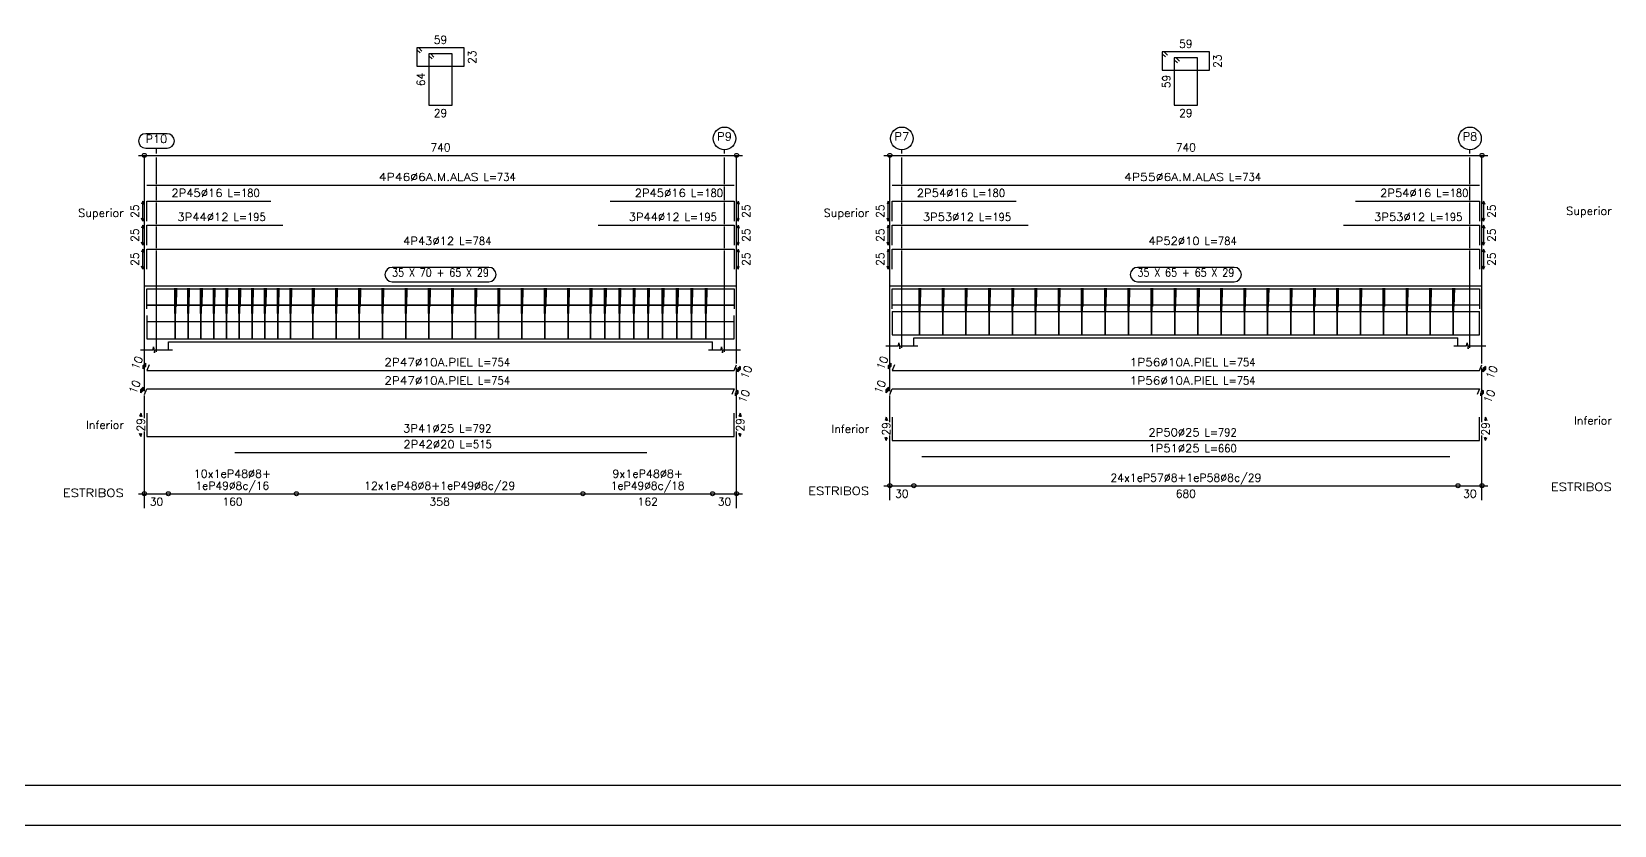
# Model space of a CAD drawing. Header units: millimetres. Extents: x 650.1 to 709.5, y 350.8 to 392.8.
# Drawn here: x 662.33 to 682.11, y 350.78 to 360.71 of the extents above; entities that cross this region are included whole.
import ezdxf
from ezdxf.enums import TextEntityAlignment as Align

# ---------------------------------------------------------------- set-up
doc = ezdxf.new("R2010")
doc.units = ezdxf.units.MM
doc.linetypes.add('CYPELINEA', pattern=[0])
for name, color, linetype in [('015', 1, 'Continuous'), ('07', 6, 'Continuous'), ('ARM_DENTRO_VIGA', 4, 'Continuous'), ('ARM_ESTRIBOS', 5, 'Continuous'), ('ARM_LONGITUDES', 3, 'CYPELINEA'), ('ARM_TEXTOS', 3, 'CYPELINEA'), ('COT_COTAS', 3, 'CYPELINEA'), ('COT_EST', 3, 'CYPELINEA'), ('COT_LIN_APOYOS', 2, 'CYPELINEA'), ('COT_LIN_AUX_COTA', 2, 'CYPELINEA'), ('REF_ESCALA', 3, 'CYPELINEA'), ('REF_NOMBRE', 3, 'CYPELINEA'), ('REF_REFERENCIA', 3, 'CYPELINEA'), ('SEC_CONTORNOS', 2, 'Continuous'), ('SEC_DIM_VIGA', 3, 'CYPELINEA'), ('TXT_EST', 3, 'CYPELINEA'), ('TXT_LONG', 3, 'CYPELINEA')]:
    doc.layers.add(name, color=color, linetype=linetype)
doc.styles.get("Standard").update_dxf_attribs({"font": 'romans.shx'})

# ---------------------------------------------------------------- blocks, each defined once
blk = doc.blocks.new('A0H')
at = {"layer": '015'}
blk.add_lwpolyline([(-1179, -10), (-1179, 831), (10, 831), (10, -10)], close=True, dxfattribs=at)
at = {"layer": '07'}
blk.add_lwpolyline([(-1154, 0), (-1154, 821), (0, 821), (0, 0)], close=True, dxfattribs=at)

msp = doc.modelspace()

# ---------------------------------------------------------------- linework, layer by layer
at = {"layer": 'ARM_DENTRO_VIGA', "color": 4}
for points in [[(663.766, 358.789), (671.106, 358.789)], [(673.082, 358.789), (680.422, 358.789)], [(663.766, 358.339), (663.766, 358.589), (665.316, 358.589)], [(669.556, 358.589), (671.106, 358.589), (671.106, 358.339)], [(673.082, 358.339), (673.082, 358.589), (674.632, 358.589)], [(678.872, 358.589), (680.422, 358.589), (680.422, 358.339)], [(663.766, 358.039), (663.766, 358.289), (665.466, 358.289)], [(669.406, 358.289), (671.106, 358.289), (671.106, 358.039)], [(673.082, 358.039), (673.082, 358.289), (674.782, 358.289)], [(678.722, 358.289), (680.422, 358.289), (680.422, 358.039)], [(663.766, 357.739), (663.766, 357.989), (671.106, 357.989), (671.106, 357.739)], [(673.082, 357.739), (673.082, 357.989), (680.422, 357.989), (680.422, 357.739)], [(663.766, 357.244), (663.766, 357.494), (671.106, 357.494), (671.106, 357.244)], [(663.766, 357.244), (663.766, 357.494), (665.316, 357.494)], [(663.766, 357.244), (663.766, 357.494), (665.466, 357.494)], [(669.406, 357.494), (671.106, 357.494), (671.106, 357.244)], [(669.556, 357.494), (671.106, 357.494), (671.106, 357.244)], [(673.082, 357.244), (673.082, 357.494), (680.422, 357.494), (680.422, 357.244)], [(673.082, 357.244), (673.082, 357.494), (674.632, 357.494)], [(673.082, 357.244), (673.082, 357.494), (674.782, 357.494)], [(678.722, 357.494), (680.422, 357.494), (680.422, 357.244)], [(678.872, 357.494), (680.422, 357.494), (680.422, 357.244)], [(663.766, 357.292), (671.106, 357.292)], [(663.766, 357.291), (671.106, 357.291)], [(663.766, 357.291), (671.106, 357.291)], [(673.082, 357.292), (680.422, 357.292)], [(663.766, 357.16), (663.766, 356.87), (671.106, 356.87), (671.106, 357.16)], [(663.766, 357.083), (671.106, 357.083)], [(663.766, 357.083), (671.106, 357.083)], [(673.082, 357.212), (680.422, 357.212)], [(673.082, 357.212), (680.422, 357.212)], [(673.082, 357.21), (673.082, 356.92), (680.422, 356.92), (680.422, 357.21)], [(664.866, 356.87), (670.016, 356.87)], [(673.452, 356.92), (680.052, 356.92)], [(663.796, 356.544), (663.766, 356.474), (671.106, 356.474), (671.136, 356.544)], [(673.112, 356.544), (673.082, 356.474), (680.422, 356.474), (680.452, 356.544)], [(663.736, 356.174), (663.766, 356.244), (671.106, 356.244), (671.076, 356.174)], [(673.052, 356.174), (673.082, 356.244), (680.422, 356.244), (680.392, 356.174)], [(663.766, 355.937), (663.766, 355.647), (671.106, 355.647), (671.106, 355.937)], [(673.082, 355.887), (673.082, 355.597), (680.422, 355.597), (680.422, 355.887)], [(664.866, 355.447), (670.016, 355.447)], [(673.452, 355.397), (680.052, 355.397)]]:
    msp.add_lwpolyline(points, dxfattribs=at)
at = {"layer": 'ARM_ESTRIBOS', "color": 5}
for points in [[(667.205, 360.467), (667.165, 360.507), (667.141, 360.507), (667.141, 360.277), (667.731, 360.277), (667.731, 360.507), (667.141, 360.507), (667.141, 360.483), (667.181, 360.443)], [(667.355, 360.392), (667.315, 360.432), (667.291, 360.432), (667.291, 359.792), (667.581, 359.792), (667.581, 360.432), (667.291, 360.432), (667.291, 360.408), (667.331, 360.368)], [(676.521, 360.417), (676.481, 360.457), (676.457, 360.457), (676.457, 360.227), (677.047, 360.227), (677.047, 360.457), (676.457, 360.457), (676.457, 360.433), (676.496, 360.393)], [(676.67, 360.342), (676.631, 360.382), (676.607, 360.382), (676.607, 359.792), (676.897, 359.792), (676.897, 360.382), (676.607, 360.382), (676.607, 360.358), (676.646, 360.318)], [(664.126, 357.462), (664.126, 357.502), (664.122, 356.862), (664.118, 357.502), (664.118, 357.478), (664.118, 357.438)], [(664.136, 357.462), (664.136, 357.502), (664.132, 357.272), (664.128, 357.502), (664.127, 357.478), (664.127, 357.438)], [(664.286, 357.462), (664.286, 357.502), (664.282, 356.862), (664.278, 357.502), (664.278, 357.478), (664.278, 357.438)], [(664.296, 357.462), (664.296, 357.502), (664.292, 357.272), (664.288, 357.502), (664.287, 357.478), (664.287, 357.438)], [(664.446, 357.462), (664.446, 357.502), (664.442, 356.862), (664.438, 357.502), (664.438, 357.478), (664.438, 357.438)], [(664.456, 357.462), (664.456, 357.502), (664.452, 357.272), (664.448, 357.502), (664.447, 357.478), (664.447, 357.438)], [(664.606, 357.462), (664.606, 357.502), (664.602, 356.862), (664.598, 357.502), (664.598, 357.478), (664.598, 357.438)], [(664.616, 357.462), (664.616, 357.502), (664.612, 357.272), (664.608, 357.502), (664.607, 357.478), (664.607, 357.438)], [(664.766, 357.462), (664.766, 357.502), (664.762, 356.862), (664.758, 357.502), (664.758, 357.478), (664.758, 357.438)], [(664.776, 357.462), (664.776, 357.502), (664.772, 357.272), (664.768, 357.502), (664.767, 357.478), (664.767, 357.438)], [(664.926, 357.462), (664.926, 357.502), (664.922, 356.862), (664.918, 357.502), (664.918, 357.478), (664.918, 357.438)], [(664.936, 357.462), (664.936, 357.502), (664.932, 357.272), (664.928, 357.502), (664.927, 357.478), (664.927, 357.438)], [(665.086, 357.462), (665.086, 357.502), (665.082, 356.862), (665.078, 357.502), (665.078, 357.478), (665.078, 357.438)], [(665.096, 357.462), (665.096, 357.502), (665.092, 357.272), (665.088, 357.502), (665.087, 357.478), (665.087, 357.438)], [(665.246, 357.462), (665.246, 357.502), (665.242, 356.862), (665.238, 357.502), (665.238, 357.478), (665.238, 357.438)], [(665.256, 357.462), (665.256, 357.502), (665.252, 357.272), (665.248, 357.502), (665.247, 357.478), (665.247, 357.438)], [(665.406, 357.462), (665.406, 357.502), (665.402, 356.862), (665.398, 357.502), (665.398, 357.478), (665.398, 357.438)], [(665.416, 357.462), (665.416, 357.502), (665.412, 357.272), (665.408, 357.502), (665.407, 357.478), (665.407, 357.438)], [(665.566, 357.462), (665.566, 357.502), (665.562, 356.862), (665.558, 357.502), (665.558, 357.478), (665.558, 357.438)], [(665.576, 357.462), (665.576, 357.502), (665.572, 357.272), (665.568, 357.502), (665.567, 357.478), (665.567, 357.438)], [(665.846, 357.462), (665.846, 357.502), (665.842, 356.862), (665.838, 357.502), (665.838, 357.478), (665.838, 357.438)], [(665.856, 357.462), (665.856, 357.502), (665.852, 357.272), (665.848, 357.502), (665.847, 357.478), (665.847, 357.438)], [(666.136, 357.462), (666.136, 357.502), (666.132, 356.862), (666.128, 357.502), (666.128, 357.478), (666.128, 357.438)], [(666.146, 357.462), (666.146, 357.502), (666.142, 357.272), (666.138, 357.502), (666.137, 357.478), (666.137, 357.438)], [(666.426, 357.462), (666.426, 357.502), (666.422, 356.862), (666.418, 357.502), (666.418, 357.478), (666.418, 357.438)], [(666.436, 357.462), (666.436, 357.502), (666.432, 357.272), (666.428, 357.502), (666.427, 357.478), (666.427, 357.438)], [(666.716, 357.462), (666.716, 357.502), (666.712, 356.862), (666.708, 357.502), (666.708, 357.478), (666.708, 357.438)], [(666.726, 357.462), (666.726, 357.502), (666.722, 357.272), (666.718, 357.502), (666.717, 357.478), (666.717, 357.438)], [(667.006, 357.462), (667.006, 357.502), (667.002, 356.862), (666.998, 357.502), (666.998, 357.478), (666.998, 357.438)], [(667.016, 357.462), (667.016, 357.502), (667.012, 357.272), (667.008, 357.502), (667.007, 357.478), (667.007, 357.438)], [(667.296, 357.462), (667.296, 357.502), (667.292, 356.862), (667.288, 357.502), (667.288, 357.478), (667.288, 357.438)], [(667.306, 357.462), (667.306, 357.502), (667.302, 357.272), (667.298, 357.502), (667.297, 357.478), (667.297, 357.438)], [(667.586, 357.462), (667.586, 357.502), (667.582, 356.862), (667.578, 357.502), (667.578, 357.478), (667.578, 357.438)], [(667.596, 357.462), (667.596, 357.502), (667.592, 357.272), (667.588, 357.502), (667.587, 357.478), (667.587, 357.438)], [(667.876, 357.462), (667.876, 357.502), (667.872, 356.862), (667.868, 357.502), (667.868, 357.478), (667.868, 357.438)], [(667.886, 357.462), (667.886, 357.502), (667.882, 357.272), (667.878, 357.502), (667.877, 357.478), (667.877, 357.438)], [(668.166, 357.462), (668.166, 357.502), (668.162, 356.862), (668.158, 357.502), (668.158, 357.478), (668.158, 357.438)], [(668.176, 357.462), (668.176, 357.502), (668.172, 357.272), (668.168, 357.502), (668.167, 357.478), (668.167, 357.438)], [(668.456, 357.462), (668.456, 357.502), (668.452, 356.862), (668.448, 357.502), (668.448, 357.478), (668.448, 357.438)], [(668.466, 357.462), (668.466, 357.502), (668.462, 357.272), (668.458, 357.502), (668.457, 357.478), (668.457, 357.438)], [(668.746, 357.462), (668.746, 357.502), (668.742, 356.862), (668.738, 357.502), (668.738, 357.478), (668.738, 357.438)], [(668.756, 357.462), (668.756, 357.502), (668.752, 357.272), (668.748, 357.502), (668.747, 357.478), (668.747, 357.438)], [(669.036, 357.462), (669.036, 357.502), (669.032, 356.862), (669.028, 357.502), (669.028, 357.478), (669.028, 357.438)], [(669.046, 357.462), (669.046, 357.502), (669.042, 357.272), (669.038, 357.502), (669.037, 357.478), (669.037, 357.438)], [(669.316, 357.462), (669.316, 357.502), (669.312, 356.862), (669.308, 357.502), (669.308, 357.478), (669.308, 357.438)], [(669.326, 357.462), (669.326, 357.502), (669.322, 357.272), (669.318, 357.502), (669.317, 357.478), (669.317, 357.438)], [(669.496, 357.462), (669.496, 357.502), (669.492, 356.862), (669.488, 357.502), (669.488, 357.478), (669.488, 357.438)], [(669.506, 357.462), (669.506, 357.502), (669.502, 357.272), (669.498, 357.502), (669.497, 357.478), (669.497, 357.438)], [(669.676, 357.462), (669.676, 357.502), (669.672, 356.862), (669.668, 357.502), (669.668, 357.478), (669.668, 357.438)], [(669.686, 357.462), (669.686, 357.502), (669.682, 357.272), (669.678, 357.502), (669.677, 357.478), (669.677, 357.438)], [(669.856, 357.462), (669.856, 357.502), (669.852, 356.862), (669.848, 357.502), (669.848, 357.478), (669.848, 357.438)], [(669.866, 357.462), (669.866, 357.502), (669.862, 357.272), (669.858, 357.502), (669.857, 357.478), (669.857, 357.438)], [(670.036, 357.462), (670.036, 357.502), (670.032, 356.862), (670.028, 357.502), (670.028, 357.478), (670.028, 357.438)], [(670.046, 357.462), (670.046, 357.502), (670.042, 357.272), (670.038, 357.502), (670.037, 357.478), (670.037, 357.438)], [(670.216, 357.462), (670.216, 357.502), (670.212, 356.862), (670.208, 357.502), (670.208, 357.478), (670.208, 357.438)], [(670.226, 357.462), (670.226, 357.502), (670.222, 357.272), (670.218, 357.502), (670.217, 357.478), (670.217, 357.438)], [(670.396, 357.462), (670.396, 357.502), (670.392, 356.862), (670.388, 357.502), (670.388, 357.478), (670.388, 357.438)], [(670.406, 357.462), (670.406, 357.502), (670.402, 357.272), (670.398, 357.502), (670.397, 357.478), (670.397, 357.438)], [(670.576, 357.462), (670.576, 357.502), (670.572, 356.862), (670.568, 357.502), (670.568, 357.478), (670.568, 357.438)], [(670.586, 357.462), (670.586, 357.502), (670.582, 357.272), (670.578, 357.502), (670.577, 357.478), (670.577, 357.438)], [(670.756, 357.462), (670.756, 357.502), (670.752, 356.862), (670.748, 357.502), (670.748, 357.478), (670.748, 357.438)], [(670.766, 357.462), (670.766, 357.502), (670.762, 357.272), (670.758, 357.502), (670.757, 357.478), (670.757, 357.438)], [(673.427, 357.462), (673.427, 357.502), (673.423, 356.912), (673.419, 357.502), (673.418, 357.478), (673.418, 357.438)], [(673.436, 357.462), (673.436, 357.502), (673.432, 357.272), (673.428, 357.502), (673.428, 357.478), (673.428, 357.438)], [(673.717, 357.462), (673.717, 357.502), (673.713, 356.912), (673.709, 357.502), (673.708, 357.478), (673.708, 357.438)], [(673.726, 357.462), (673.726, 357.502), (673.722, 357.272), (673.718, 357.502), (673.718, 357.478), (673.718, 357.438)], [(674.007, 357.462), (674.007, 357.502), (674.003, 356.912), (673.999, 357.502), (673.998, 357.478), (673.998, 357.438)], [(674.016, 357.462), (674.016, 357.502), (674.012, 357.272), (674.008, 357.502), (674.008, 357.478), (674.008, 357.438)], [(674.297, 357.462), (674.297, 357.502), (674.293, 356.912), (674.289, 357.502), (674.288, 357.478), (674.288, 357.438)], [(674.306, 357.462), (674.306, 357.502), (674.302, 357.272), (674.298, 357.502), (674.298, 357.478), (674.298, 357.438)], [(674.587, 357.462), (674.587, 357.502), (674.583, 356.912), (674.579, 357.502), (674.578, 357.478), (674.578, 357.438)], [(674.596, 357.462), (674.596, 357.502), (674.592, 357.272), (674.588, 357.502), (674.588, 357.478), (674.588, 357.438)], [(674.877, 357.462), (674.877, 357.502), (674.873, 356.912), (674.869, 357.502), (674.868, 357.478), (674.868, 357.438)], [(674.886, 357.462), (674.886, 357.502), (674.882, 357.272), (674.878, 357.502), (674.878, 357.478), (674.878, 357.438)], [(675.167, 357.462), (675.167, 357.502), (675.163, 356.912), (675.159, 357.502), (675.158, 357.478), (675.158, 357.438)], [(675.176, 357.462), (675.176, 357.502), (675.172, 357.272), (675.168, 357.502), (675.168, 357.478), (675.168, 357.438)], [(675.457, 357.462), (675.457, 357.502), (675.453, 356.912), (675.449, 357.502), (675.448, 357.478), (675.448, 357.438)], [(675.466, 357.462), (675.466, 357.502), (675.462, 357.272), (675.458, 357.502), (675.458, 357.478), (675.458, 357.438)], [(675.747, 357.462), (675.747, 357.502), (675.743, 356.912), (675.739, 357.502), (675.738, 357.478), (675.738, 357.438)], [(675.756, 357.462), (675.756, 357.502), (675.752, 357.272), (675.748, 357.502), (675.748, 357.478), (675.748, 357.438)], [(676.037, 357.462), (676.037, 357.502), (676.033, 356.912), (676.029, 357.502), (676.028, 357.478), (676.028, 357.438)], [(676.046, 357.462), (676.046, 357.502), (676.042, 357.272), (676.038, 357.502), (676.038, 357.478), (676.038, 357.438)], [(676.327, 357.462), (676.327, 357.502), (676.323, 356.912), (676.319, 357.502), (676.318, 357.478), (676.318, 357.438)], [(676.336, 357.462), (676.336, 357.502), (676.333, 357.272), (676.328, 357.502), (676.328, 357.478), (676.328, 357.438)], [(676.617, 357.462), (676.617, 357.502), (676.613, 356.912), (676.609, 357.502), (676.608, 357.478), (676.608, 357.438)], [(676.626, 357.462), (676.626, 357.502), (676.622, 357.272), (676.618, 357.502), (676.618, 357.478), (676.618, 357.438)], [(676.907, 357.462), (676.907, 357.502), (676.903, 356.912), (676.899, 357.502), (676.899, 357.478), (676.899, 357.438)], [(676.916, 357.462), (676.916, 357.502), (676.912, 357.272), (676.908, 357.502), (676.908, 357.478), (676.908, 357.438)], [(677.197, 357.462), (677.197, 357.502), (677.193, 356.912), (677.189, 357.502), (677.188, 357.478), (677.188, 357.438)], [(677.206, 357.462), (677.206, 357.502), (677.202, 357.272), (677.199, 357.502), (677.198, 357.478), (677.198, 357.438)], [(677.487, 357.462), (677.487, 357.502), (677.483, 356.912), (677.479, 357.502), (677.478, 357.478), (677.478, 357.438)], [(677.496, 357.462), (677.496, 357.502), (677.492, 357.272), (677.488, 357.502), (677.488, 357.478), (677.488, 357.438)], [(677.777, 357.462), (677.777, 357.502), (677.773, 356.912), (677.769, 357.502), (677.768, 357.478), (677.768, 357.438)], [(677.787, 357.462), (677.787, 357.502), (677.782, 357.272), (677.778, 357.502), (677.778, 357.478), (677.778, 357.438)], [(678.067, 357.462), (678.067, 357.502), (678.063, 356.912), (678.059, 357.502), (678.058, 357.478), (678.058, 357.438)], [(678.076, 357.462), (678.076, 357.502), (678.072, 357.272), (678.068, 357.502), (678.068, 357.478), (678.068, 357.438)], [(678.357, 357.462), (678.357, 357.502), (678.353, 356.912), (678.349, 357.502), (678.348, 357.478), (678.348, 357.438)], [(678.366, 357.462), (678.366, 357.502), (678.362, 357.272), (678.358, 357.502), (678.358, 357.478), (678.358, 357.438)], [(678.647, 357.462), (678.647, 357.502), (678.643, 356.912), (678.639, 357.502), (678.638, 357.478), (678.638, 357.438)], [(678.656, 357.462), (678.656, 357.502), (678.653, 357.272), (678.648, 357.502), (678.648, 357.478), (678.648, 357.438)], [(678.937, 357.462), (678.937, 357.502), (678.933, 356.912), (678.929, 357.502), (678.928, 357.478), (678.928, 357.438)], [(678.946, 357.462), (678.946, 357.502), (678.942, 357.272), (678.938, 357.502), (678.938, 357.478), (678.938, 357.438)], [(679.227, 357.462), (679.227, 357.502), (679.223, 356.912), (679.219, 357.502), (679.219, 357.478), (679.219, 357.438)], [(679.236, 357.462), (679.236, 357.502), (679.232, 357.272), (679.228, 357.502), (679.228, 357.478), (679.228, 357.438)], [(679.517, 357.462), (679.517, 357.502), (679.513, 356.912), (679.509, 357.502), (679.508, 357.478), (679.508, 357.438)], [(679.526, 357.462), (679.526, 357.502), (679.522, 357.272), (679.519, 357.502), (679.518, 357.478), (679.518, 357.438)], [(679.807, 357.462), (679.807, 357.502), (679.803, 356.912), (679.799, 357.502), (679.798, 357.478), (679.798, 357.438)], [(679.816, 357.462), (679.816, 357.502), (679.812, 357.272), (679.808, 357.502), (679.808, 357.478), (679.808, 357.438)], [(680.097, 357.462), (680.097, 357.502), (680.093, 356.912), (680.089, 357.502), (680.088, 357.478), (680.088, 357.438)], [(680.107, 357.462), (680.107, 357.502), (680.102, 357.272), (680.098, 357.502), (680.098, 357.478), (680.098, 357.438)]]:
    msp.add_lwpolyline(points, dxfattribs=at)
at = {"layer": 'ARM_LONGITUDES', "color": 3}
for p, q in [((663.716, 358.589), (663.701, 358.552)), ((663.716, 358.339), (663.716, 358.589)), ((663.716, 358.589), (663.731, 358.552)), ((671.156, 358.589), (671.141, 358.552)), ((671.156, 358.589), (671.156, 358.339)), ((671.156, 358.589), (671.171, 358.552)), ((673.032, 358.589), (673.017, 358.552)), ((673.032, 358.339), (673.032, 358.589)), ((673.032, 358.589), (673.047, 358.552)), ((680.472, 358.589), (680.457, 358.552)), ((680.472, 358.589), (680.472, 358.339)), ((680.472, 358.589), (680.487, 358.552)), ((663.716, 358.339), (663.701, 358.377)), ((663.716, 358.289), (663.701, 358.252)), ((663.716, 358.339), (663.731, 358.377)), ((663.716, 358.039), (663.716, 358.289)), ((663.716, 358.289), (663.731, 358.252)), ((671.156, 358.339), (671.141, 358.377)), ((671.156, 358.289), (671.141, 358.252)), ((671.156, 358.339), (671.171, 358.377)), ((671.156, 358.289), (671.156, 358.039)), ((671.156, 358.289), (671.171, 358.252)), ((673.032, 358.339), (673.017, 358.377)), ((673.032, 358.289), (673.017, 358.252)), ((673.032, 358.339), (673.047, 358.377)), ((673.032, 358.039), (673.032, 358.289)), ((673.032, 358.289), (673.047, 358.252)), ((680.472, 358.339), (680.457, 358.377)), ((680.472, 358.289), (680.457, 358.252)), ((680.472, 358.339), (680.487, 358.377)), ((680.472, 358.289), (680.472, 358.039)), ((680.472, 358.289), (680.487, 358.252)), ((663.716, 358.039), (663.701, 358.077)), ((663.716, 358.039), (663.731, 358.077)), ((671.156, 358.039), (671.141, 358.077)), ((671.156, 358.039), (671.171, 358.077)), ((673.032, 358.039), (673.017, 358.077)), ((673.032, 358.039), (673.047, 358.077)), ((680.472, 358.039), (680.457, 358.077)), ((680.472, 358.039), (680.487, 358.077)), ((663.716, 357.989), (663.701, 357.952)), ((663.716, 357.739), (663.716, 357.989)), ((663.716, 357.989), (663.731, 357.952)), ((671.156, 357.989), (671.141, 357.952)), ((671.156, 357.989), (671.156, 357.739)), ((671.156, 357.989), (671.171, 357.952)), ((673.032, 357.989), (673.017, 357.952)), ((673.032, 357.739), (673.032, 357.989)), ((673.032, 357.989), (673.047, 357.952)), ((680.472, 357.989), (680.457, 357.952)), ((680.472, 357.989), (680.472, 357.739)), ((680.472, 357.989), (680.487, 357.952)), ((663.716, 357.739), (663.701, 357.777)), ((663.716, 357.739), (663.731, 357.777)), ((671.156, 357.739), (671.141, 357.777)), ((671.156, 357.739), (671.171, 357.777)), ((673.032, 357.739), (673.017, 357.777)), ((673.032, 357.739), (673.047, 357.777)), ((680.472, 357.739), (680.457, 357.777)), ((680.472, 357.739), (680.487, 357.777)), ((663.75, 356.564), (663.72, 356.494)), ((663.72, 356.494), (663.721, 356.534)), ((663.72, 356.494), (663.749, 356.522)), ((663.75, 356.564), (663.722, 356.535)), ((663.75, 356.564), (663.749, 356.523)), ((671.152, 356.454), (671.182, 356.524)), ((671.152, 356.454), (671.153, 356.495)), ((671.152, 356.454), (671.181, 356.483)), ((671.182, 356.524), (671.154, 356.496)), ((671.182, 356.524), (671.181, 356.484)), ((673.066, 356.564), (673.036, 356.494)), ((673.036, 356.494), (673.037, 356.534)), ((673.036, 356.494), (673.064, 356.522)), ((673.066, 356.564), (673.037, 356.535)), ((673.066, 356.564), (673.065, 356.523)), ((680.468, 356.454), (680.498, 356.524)), ((680.468, 356.454), (680.469, 356.495)), ((680.468, 356.454), (680.496, 356.483)), ((680.498, 356.524), (680.469, 356.496)), ((680.498, 356.524), (680.497, 356.484)), ((663.69, 356.194), (663.72, 356.264)), ((663.69, 356.194), (663.691, 356.234)), ((663.72, 356.264), (663.692, 356.235)), ((663.72, 356.264), (663.719, 356.223)), ((673.006, 356.194), (673.036, 356.264)), ((673.006, 356.194), (673.007, 356.234)), ((673.036, 356.264), (673.007, 356.235)), ((673.036, 356.264), (673.035, 356.223)), ((663.69, 356.194), (663.719, 356.222)), ((671.152, 356.224), (671.122, 356.154)), ((671.122, 356.154), (671.123, 356.195)), ((671.122, 356.154), (671.151, 356.183)), ((671.152, 356.224), (671.124, 356.196)), ((671.152, 356.224), (671.151, 356.184)), ((673.006, 356.194), (673.034, 356.222)), ((680.468, 356.224), (680.438, 356.154)), ((680.438, 356.154), (680.439, 356.195)), ((680.438, 356.154), (680.466, 356.183)), ((680.468, 356.224), (680.439, 356.196)), ((680.468, 356.224), (680.467, 356.184)), ((663.691, 355.937), (663.676, 355.899)), ((663.691, 355.937), (663.691, 355.894)), ((663.691, 355.937), (663.706, 355.899)), ((671.181, 355.937), (671.166, 355.899)), ((671.181, 355.894), (671.181, 355.937)), ((671.181, 355.937), (671.196, 355.899)), ((673.007, 355.887), (672.992, 355.849)), ((673.007, 355.887), (673.007, 355.844)), ((673.007, 355.887), (673.022, 355.849)), ((680.497, 355.887), (680.482, 355.849)), ((680.497, 355.844), (680.497, 355.887)), ((680.497, 355.887), (680.512, 355.849)), ((663.691, 355.647), (663.676, 355.684)), ((663.691, 355.689), (663.691, 355.647)), ((663.691, 355.647), (663.706, 355.684)), ((671.181, 355.647), (671.166, 355.684)), ((671.181, 355.647), (671.181, 355.689)), ((671.181, 355.647), (671.196, 355.684)), ((673.007, 355.597), (672.992, 355.634)), ((673.007, 355.639), (673.007, 355.597)), ((673.007, 355.597), (673.022, 355.634)), ((680.497, 355.597), (680.482, 355.634)), ((680.497, 355.597), (680.497, 355.639)), ((680.497, 355.597), (680.512, 355.634))]:
    msp.add_line(p, q, dxfattribs=at)
at = {"layer": 'COT_COTAS', "color": 3}
for p, q in [((663.661, 359.162), (671.211, 359.162)), ((672.977, 359.162), (680.527, 359.162))]:
    msp.add_line(p, q, dxfattribs=at)
for centre in [(663.736, 359.162), (671.136, 359.162), (673.052, 359.162), (680.452, 359.162)]:
    msp.add_circle(centre, 0.025, dxfattribs=at)
at = {"layer": 'COT_EST', "color": 3}
for p, q in [((663.661, 354.932), (664.036, 354.932)), ((664.036, 354.932), (665.636, 354.932)), ((665.636, 354.932), (669.216, 354.932)), ((669.216, 354.932), (670.836, 354.932)), ((670.836, 354.932), (671.211, 354.932)), ((672.977, 355.032), (673.352, 355.032)), ((673.352, 355.032), (680.152, 355.032)), ((680.152, 355.032), (680.527, 355.032))]:
    msp.add_line(p, q, dxfattribs=at)
for centre in [(673.052, 355.032), (673.352, 355.032), (680.152, 355.032), (680.452, 355.032), (663.736, 354.932), (664.036, 354.932), (665.636, 354.932), (669.216, 354.932), (670.836, 354.932), (671.136, 354.932)]:
    msp.add_circle(centre, 0.025, dxfattribs=at)
at = {"layer": 'COT_LIN_APOYOS', "color": 2}
for p, q in [((663.736, 359.149), (663.736, 359.162)), ((663.736, 358.962), (663.736, 359.149)), ((671.136, 359.149), (671.136, 359.162)), ((671.136, 358.962), (671.136, 359.149)), ((673.052, 359.149), (673.052, 359.162)), ((673.052, 358.962), (673.052, 359.149)), ((680.452, 359.149), (680.452, 359.162)), ((680.452, 358.962), (680.452, 359.149)), ((663.736, 357.762), (663.736, 358.962)), ((671.136, 357.762), (671.136, 358.962)), ((673.052, 357.762), (673.052, 358.962)), ((680.452, 357.762), (680.452, 358.962)), ((663.736, 356.646), (663.736, 357.762)), ((671.136, 356.646), (671.136, 357.762)), ((673.052, 356.646), (673.052, 357.762)), ((680.452, 356.646), (680.452, 357.762)), ((663.736, 356.546), (663.736, 356.646)), ((671.136, 356.56), (671.136, 356.646)), ((673.052, 356.546), (673.052, 356.646)), ((680.452, 356.56), (680.452, 356.646)), ((663.736, 356.212), (663.736, 356.511)), ((671.136, 356.207), (671.136, 356.506)), ((673.052, 356.212), (673.052, 356.511)), ((680.452, 356.207), (680.452, 356.506)), ((663.736, 355.952), (663.736, 356.158)), ((671.136, 355.952), (671.136, 356.172)), ((673.052, 355.902), (673.052, 356.158)), ((680.452, 355.902), (680.452, 356.172)), ((663.736, 355.876), (663.736, 355.952)), ((671.136, 355.876), (671.136, 355.952)), ((673.052, 355.826), (673.052, 355.902)), ((680.452, 355.826), (680.452, 355.902)), ((663.736, 355.232), (663.736, 355.708)), ((671.136, 355.232), (671.136, 355.708)), ((673.052, 355.182), (673.052, 355.658)), ((680.452, 355.182), (680.452, 355.658)), ((663.736, 354.944), (663.736, 355.232)), ((671.136, 354.944), (671.136, 355.232)), ((673.052, 355.044), (673.052, 355.182)), ((673.052, 355.019), (673.052, 355.044)), ((680.452, 355.044), (680.452, 355.182)), ((680.452, 355.019), (680.452, 355.044)), ((663.736, 354.919), (663.736, 354.944)), ((663.736, 354.752), (663.736, 354.919)), ((671.136, 354.919), (671.136, 354.944)), ((671.136, 354.752), (671.136, 354.919)), ((673.052, 354.852), (673.052, 355.019)), ((680.452, 354.852), (680.452, 355.019))]:
    msp.add_line(p, q, dxfattribs=at)
at = {"layer": 'COT_LIN_AUX_COTA', "color": 2}
for p, q in [((663.886, 359.187), (663.886, 359.253)), ((670.986, 359.187), (670.986, 359.232)), ((673.202, 359.187), (673.202, 359.232)), ((680.302, 359.187), (680.302, 359.232)), ((663.886, 358.962), (663.886, 359.137)), ((670.986, 358.962), (670.986, 359.137)), ((673.202, 358.962), (673.202, 359.137)), ((680.302, 358.962), (680.302, 359.137)), ((663.886, 358.804), (663.886, 358.962)), ((670.986, 358.804), (670.986, 358.962)), ((673.202, 358.804), (673.202, 358.962)), ((680.302, 358.804), (680.302, 358.962)), ((663.886, 358.604), (663.886, 358.774)), ((670.986, 358.604), (670.986, 358.774)), ((673.202, 358.604), (673.202, 358.774)), ((680.302, 358.604), (680.302, 358.774)), ((663.886, 358.304), (663.886, 358.574)), ((670.986, 358.304), (670.986, 358.574)), ((673.202, 358.304), (673.202, 358.574)), ((680.302, 358.304), (680.302, 358.574)), ((663.886, 358.004), (663.886, 358.274)), ((670.986, 358.004), (670.986, 358.274)), ((673.202, 358.004), (673.202, 358.274)), ((680.302, 358.004), (680.302, 358.274)), ((663.886, 357.762), (663.886, 357.974)), ((670.986, 357.762), (670.986, 357.974)), ((673.202, 357.762), (673.202, 357.974)), ((680.302, 357.762), (680.302, 357.974)), ((663.886, 356.707), (663.886, 357.762)), ((670.986, 356.707), (670.986, 357.762)), ((673.202, 356.757), (673.202, 357.762)), ((680.302, 356.757), (680.302, 357.762))]:
    msp.add_line(p, q, dxfattribs=at)
at = {"layer": 'REF_NOMBRE', "color": 3}
for p, q in [((668.041, 357.762), (666.832, 357.762)), ((677.356, 357.762), (676.147, 357.762)), ((666.832, 357.582), (668.041, 357.582)), ((676.147, 357.582), (677.356, 357.582))]:
    msp.add_line(p, q, dxfattribs=at)
for centre, start, end in [((666.832, 357.672), 90, 270), ((668.041, 357.672), 270, 90), ((676.147, 357.672), 90, 270), ((677.356, 357.672), 270, 90)]:
    msp.add_arc(centre, 0.09, start, end, dxfattribs=at)
at = {"layer": 'REF_REFERENCIA', "color": 3}
for p, q in [((664.021, 359.433), (663.752, 359.433)), ((663.752, 359.253), (664.021, 359.253))]:
    msp.add_line(p, q, dxfattribs=at)
for centre in [(670.986, 359.374), (673.202, 359.374), (680.302, 359.374)]:
    msp.add_circle(centre, 0.142, dxfattribs=at)
for centre, start, end in [((663.752, 359.343), 90, 270), ((664.021, 359.343), 270, 90)]:
    msp.add_arc(centre, 0.09, start, end, dxfattribs=at)
at = {"layer": 'SEC_CONTORNOS', "color": 2}
for p, q in [((663.736, 356.832), (663.736, 357.532)), ((663.736, 356.832), (663.736, 357.532)), ((663.736, 357.532), (664.036, 357.532)), ((663.736, 357.532), (664.036, 357.532)), ((664.036, 357.532), (670.836, 357.532)), ((670.836, 357.532), (671.136, 357.532)), ((670.836, 357.532), (671.136, 357.532)), ((671.136, 356.832), (671.136, 357.532)), ((671.136, 356.832), (671.136, 357.532)), ((673.052, 356.882), (673.052, 357.532)), ((673.052, 356.882), (673.052, 357.532)), ((673.052, 357.532), (673.352, 357.532)), ((673.052, 357.532), (673.352, 357.532)), ((673.352, 357.532), (680.152, 357.532)), ((680.152, 357.532), (680.452, 357.532)), ((680.152, 357.532), (680.452, 357.532)), ((680.452, 356.882), (680.452, 357.532)), ((680.452, 356.882), (680.452, 357.532)), ((663.736, 356.732), (663.736, 356.832)), ((664.036, 356.832), (670.836, 356.832)), ((664.036, 356.732), (664.036, 356.832)), ((670.836, 356.732), (670.836, 356.832)), ((671.136, 356.732), (671.136, 356.832)), ((673.052, 356.782), (673.052, 356.882)), ((673.352, 356.882), (680.152, 356.882)), ((673.352, 356.782), (673.352, 356.882)), ((680.152, 356.782), (680.152, 356.882)), ((680.452, 356.782), (680.452, 356.882)), ((663.686, 356.732), (663.844, 356.732)), ((663.844, 356.732), (663.85, 356.769)), ((663.85, 356.769), (663.863, 356.694)), ((663.863, 356.694), (663.869, 356.732)), ((663.869, 356.732), (664.086, 356.732)), ((670.786, 356.732), (670.944, 356.732)), ((670.944, 356.732), (670.95, 356.769)), ((670.95, 356.769), (670.962, 356.694)), ((670.962, 356.694), (670.969, 356.732)), ((670.969, 356.732), (671.186, 356.732)), ((673.002, 356.782), (673.159, 356.782)), ((673.159, 356.782), (673.166, 356.819)), ((673.166, 356.819), (673.178, 356.744)), ((673.178, 356.744), (673.184, 356.782)), ((673.184, 356.782), (673.402, 356.782)), ((680.102, 356.782), (680.259, 356.782)), ((680.259, 356.782), (680.266, 356.819)), ((680.266, 356.819), (680.278, 356.744)), ((680.278, 356.744), (680.285, 356.782)), ((680.285, 356.782), (680.502, 356.782))]:
    msp.add_line(p, q, dxfattribs=at)

# ---------------------------------------------------------------- block references
at = {"linetype": 'Continuous', "xscale": 0.05000000000001137, "yscale": 0.05000000000001137, "zscale": 0.05}
msp.add_blockref('A0H', (709.012, 351.284), dxfattribs=at)

# ---------------------------------------------------------------- texts
at = {"layer": 'ARM_LONGITUDES', "color": 3}
for s, rotation, width, p, p2 in [('25', 90, 0.953514, (663.666, 358.38), (663.666, 358.548)), ('25', 90, 0.953514, (671.306, 358.38), (671.306, 358.548)), ('25', 90, 0.953514, (672.982, 358.38), (672.982, 358.548)), ('25', 90, 0.953514, (680.622, 358.38), (680.622, 358.548)), ('25', 90, 0.953514, (663.666, 358.08), (663.666, 358.248)), ('25', 90, 0.953514, (671.306, 358.08), (671.306, 358.248)), ('25', 90, 0.953514, (672.982, 358.08), (672.982, 358.248)), ('25', 90, 0.953514, (680.622, 358.08), (680.622, 358.248)), ('25', 90, 0.953514, (663.666, 357.78), (663.666, 357.948)), ('25', 90, 0.953514, (671.306, 357.78), (671.306, 357.948)), ('25', 90, 0.953514, (672.982, 357.78), (672.982, 357.948)), ('25', 90, 0.953514, (680.622, 357.78), (680.622, 357.948)), ('10', 66.8148, 0.953625, (663.656, 356.471), (663.722, 356.626)), ('10', 66.8148, 0.953625, (672.972, 356.471), (673.038, 356.626)), ('10', 66.8148, 0.953625, (671.272, 356.353), (671.338, 356.507)), ('10', 66.8148, 0.953625, (680.588, 356.353), (680.654, 356.507)), ('10', 66.8148, 0.953625, (663.626, 356.171), (663.692, 356.326)), ('10', 66.8148, 0.953625, (672.942, 356.171), (673.008, 356.326)), ('10', 66.8148, 0.953625, (671.242, 356.053), (671.308, 356.207)), ('10', 66.8148, 0.953625, (680.558, 356.053), (680.624, 356.207)), ('29', 90, 0.98, (663.741, 355.708), (663.741, 355.876)), ('29', 90, 0.98, (671.231, 355.708), (671.231, 355.876)), ('29', 90, 0.98, (673.057, 355.658), (673.057, 355.826)), ('29', 90, 0.98, (680.547, 355.658), (680.547, 355.826))]:
    msp.add_text(s, height=0.1, rotation=rotation, dxfattribs=dict(at, width=width)).set_placement(p, p2, align=Align.FIT)
at = {"layer": 'ARM_TEXTOS', "color": 3}
for s, width, p, p2 in [('4P46%%c6A.M.ALAS', 1.04, (666.664, 358.842), (667.912, 358.842)), ('4P55%%c6A.M.ALAS', 1.04, (675.979, 358.842), (677.227, 358.842)), ('2P45%%c16', 0.97719, (664.074, 358.642), (664.712, 358.642)), ('2P45%%c16', 0.97719, (669.864, 358.642), (670.502, 358.642)), ('2P54%%c16', 0.977113, (673.39, 358.642), (674.027, 358.642)), ('2P54%%c16', 0.97719, (679.18, 358.642), (679.817, 358.642)), ('3P44%%c12', 0.97719, (664.149, 358.342), (664.787, 358.342)), ('3P44%%c12', 0.97719, (669.789, 358.342), (670.426, 358.342)), ('3P53%%c12', 0.97719, (673.465, 358.342), (674.102, 358.342)), ('3P53%%c12', 0.97719, (679.104, 358.342), (679.742, 358.342)), ('4P43%%c12', 0.97719, (666.969, 358.042), (667.607, 358.042)), ('4P52%%c10', 0.97719, (676.285, 358.042), (676.922, 358.042)), ('2P47%%c10A.PIEL', 1.002026, (666.734, 356.526), (667.841, 356.526)), ('1P56%%c10A.PIEL', 1.002026, (676.05, 356.526), (677.157, 356.526)), ('2P47%%c10A.PIEL', 1.002026, (666.734, 356.296), (667.841, 356.296)), ('1P56%%c10A.PIEL', 1.002026, (676.05, 356.296), (677.157, 356.296)), ('3P41%%c25', 0.97719, (666.969, 355.699), (667.607, 355.699)), ('2P50%%c25', 0.97719, (676.285, 355.649), (676.922, 355.649)), ('2P42%%c20', 0.97719, (666.974, 355.499), (667.612, 355.499)), ('1P51%%c25', 0.97719, (676.285, 355.449), (676.922, 355.449))]:
    msp.add_text(s, height=0.1, dxfattribs=dict(at, width=width)).set_placement(p, p2, align=Align.FIT)
at = {"layer": 'COT_COTAS', "color": 3, "width": 0.928421}
for p, p2 in [((667.31, 359.212), (667.562, 359.212)), ((676.626, 359.212), (676.878, 359.212))]:
    msp.add_text('740', height=0.1, dxfattribs=at).set_placement(p, p2, align=Align.FIT)
at = {"layer": 'COT_EST', "color": 3}
for s, width, p, p2 in [('30', 0.953514, (663.802, 354.782), (663.97, 354.782)), ('160', 0.928421, (664.71, 354.782), (664.962, 354.782)), ('358', 0.928421, (667.3, 354.782), (667.552, 354.782)), ('162', 0.928421, (669.9, 354.782), (670.152, 354.782)), ('30', 0.953514, (670.902, 354.782), (671.07, 354.782)), ('30', 0.953514, (673.118, 354.882), (673.286, 354.882)), ('680', 0.928421, (676.626, 354.882), (676.878, 354.882)), ('30', 0.953514, (680.218, 354.882), (680.386, 354.882))]:
    msp.add_text(s, height=0.1, dxfattribs=dict(at, width=width)).set_placement(p, p2, align=Align.FIT)
at = {"layer": 'REF_ESCALA', "color": 3}
for s, width, p, p2 in [('Superior', 0.932695, (662.909, 358.393), (663.478, 358.393)), ('Superior', 0.932695, (672.225, 358.393), (672.793, 358.393)), ('Superior', 0.932695, (681.505, 358.418), (682.074, 358.418)), ('Inferior', 0.904541, (663.008, 355.742), (663.478, 355.742)), ('Inferior', 0.904541, (681.604, 355.797), (682.074, 355.797)), ('Inferior', 0.904541, (672.324, 355.692), (672.793, 355.692)), ('ESTRIBOS', 1.11125, (681.312, 354.967), (682.074, 354.967)), ('ESTRIBOS', 1.11125, (662.716, 354.892), (663.478, 354.892)), ('ESTRIBOS', 1.11125, (672.031, 354.917), (672.793, 354.917))]:
    msp.add_text(s, height=0.1, dxfattribs=dict(at, width=width)).set_placement(p, p2, align=Align.FIT)
at = {"layer": 'REF_NOMBRE', "color": 3, "width": 0.729569}
for s, p, p2 in [('35 X 70 + 65 X 29', (666.832, 357.647), (668.041, 357.647)), ('35 X 65 + 65 X 29', (676.147, 357.647), (677.356, 357.647))]:
    msp.add_text(s, height=0.1, dxfattribs=at).set_placement(p, p2, align=Align.FIT)
at = {"layer": 'REF_REFERENCIA', "color": 3}
for s, width, p, p2 in [('P10', 0.972155, (663.752, 359.318), (664.02, 359.318)), ('P9', 1.047162, (670.894, 359.349), (671.078, 359.349)), ('P7', 1.019882, (673.11, 359.349), (673.294, 359.349)), ('P8', 1.019605, (680.21, 359.349), (680.394, 359.349))]:
    msp.add_text(s, height=0.1, dxfattribs=dict(at, width=width)).set_placement(p, p2, align=Align.FIT)
at = {"layer": 'SEC_DIM_VIGA', "color": 3, "width": 0.98}
for s, p, p2 in [('59', (667.352, 360.557), (667.52, 360.557)), ('59', (676.668, 360.507), (676.836, 360.507)), ('29', (667.352, 359.642), (667.52, 359.642)), ('29', (676.668, 359.642), (676.836, 359.642))]:
    msp.add_text(s, height=0.1, dxfattribs=at).set_placement(p, p2, align=Align.FIT)
at = {"layer": 'SEC_DIM_VIGA', "color": 3}
for s, width, p, p2 in [('23', 0.953514, (667.881, 360.308), (667.881, 360.476)), ('23', 0.953514, (677.197, 360.258), (677.197, 360.426)), ('64', 0.928421, (667.241, 360.028), (667.241, 360.196)), ('59', 0.98, (676.557, 360.003), (676.557, 360.171))]:
    msp.add_text(s, height=0.1, rotation=90, dxfattribs=dict(at, width=width)).set_placement(p, p2, align=Align.FIT)
at = {"layer": 'TXT_EST', "color": 3}
for s, width, p, p2 in [('10x1eP48%%c8+', 0.934839, (664.353, 355.132), (665.319, 355.132)), ('1eP49%%c8c/16', 0.901047, (664.375, 354.982), (665.297, 354.982)), ('12x1eP48%%c8+1eP49%%c8c/29', 0.91169, (666.482, 354.982), (668.37, 354.982)), ('1eP49%%c8c/18', 0.901047, (669.565, 354.982), (670.487, 354.982)), ('9x1eP48%%c8+', 0.940203, (669.585, 355.132), (670.467, 355.132)), ('24x1eP57%%c8+1eP58%%c8c/29', 0.91169, (675.808, 355.082), (677.696, 355.082))]:
    msp.add_text(s, height=0.1, dxfattribs=dict(at, width=width)).set_placement(p, p2, align=Align.FIT)
at = {"layer": 'TXT_LONG', "color": 3}
for s, width, p, p2 in [(' L=734', 0.80041, (667.912, 358.842), (668.377, 358.842)), (' L=734', 0.80041, (677.227, 358.842), (677.692, 358.842)), (' L=180', 0.807025, (664.712, 358.642), (665.177, 358.642)), (' L=180', 0.807025, (670.502, 358.642), (670.967, 358.642)), (' L=180', 0.807025, (674.027, 358.642), (674.492, 358.642)), (' L=180', 0.807025, (679.817, 358.642), (680.282, 358.642)), (' L=195', 0.807025, (664.787, 358.342), (665.252, 358.342)), (' L=195', 0.807025, (670.426, 358.342), (670.891, 358.342)), (' L=195', 0.807025, (674.102, 358.342), (674.567, 358.342)), (' L=195', 0.807025, (679.742, 358.342), (680.207, 358.342)), (' L=784', 0.80041, (667.607, 358.042), (668.072, 358.042)), (' L=784', 0.80041, (676.922, 358.042), (677.387, 358.042)), (' L=754', 0.80041, (667.841, 356.526), (668.306, 356.526)), (' L=754', 0.80041, (677.157, 356.526), (677.622, 356.526)), (' L=754', 0.80041, (667.841, 356.296), (668.306, 356.296)), (' L=754', 0.80041, (677.157, 356.296), (677.622, 356.296)), (' L=792', 0.807025, (667.607, 355.699), (668.072, 355.699)), (' L=792', 0.807025, (676.922, 355.649), (677.387, 355.649)), (' L=515', 0.807025, (667.612, 355.499), (668.077, 355.499)), (' L=660', 0.807025, (676.922, 355.449), (677.387, 355.449))]:
    msp.add_text(s, height=0.1, dxfattribs=dict(at, width=width)).set_placement(p, p2, align=Align.FIT)

doc.saveas('drawing.dxf')
